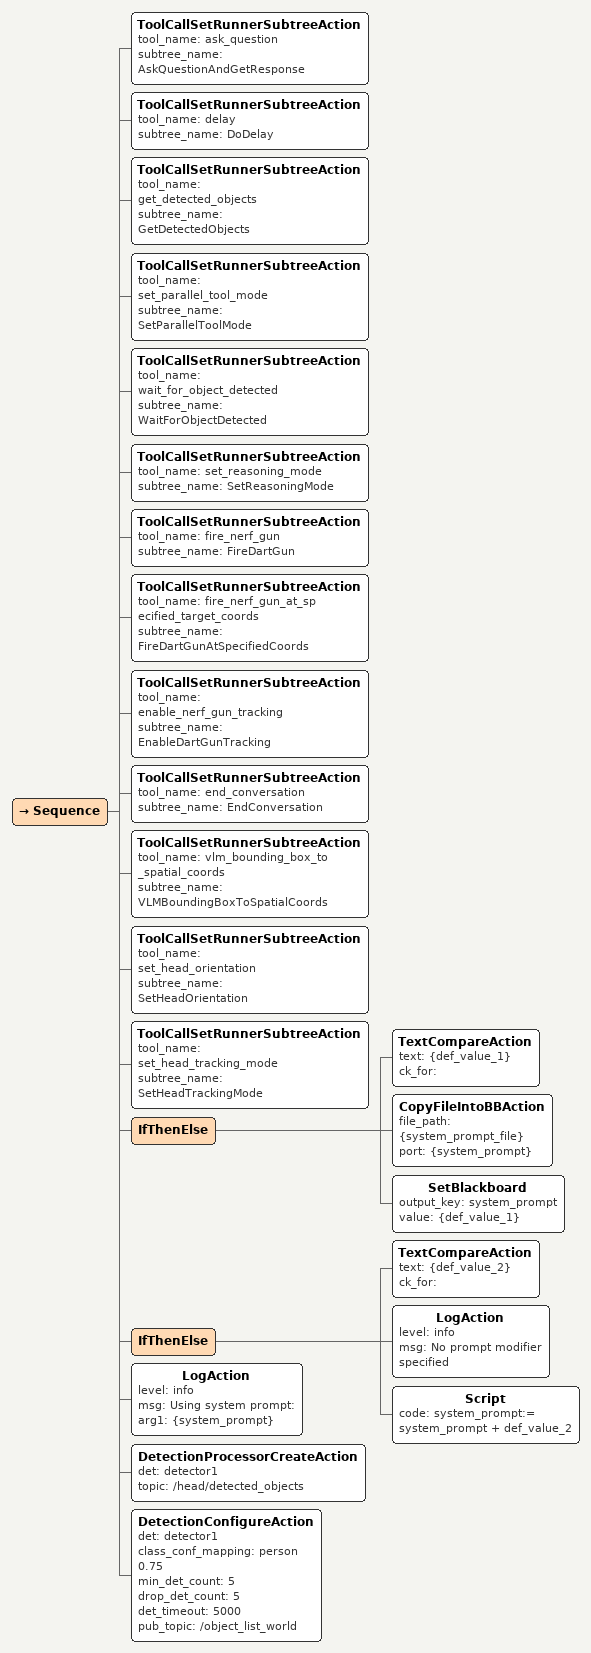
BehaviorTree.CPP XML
<Sequence>
	<ToolCallSetRunnerSubtreeAction tool_name="ask_question" subtree_name="AskQuestionAndGetResponse"/>
	<ToolCallSetRunnerSubtreeAction tool_name="delay" subtree_name="DoDelay"/>
	<ToolCallSetRunnerSubtreeAction tool_name="get_detected_objects" subtree_name="GetDetectedObjects"/>
	<ToolCallSetRunnerSubtreeAction tool_name="set_parallel_tool_mode" subtree_name="SetParallelToolMode"/>
	<ToolCallSetRunnerSubtreeAction tool_name="wait_for_object_detected" subtree_name="WaitForObjectDetected"/>
	<ToolCallSetRunnerSubtreeAction tool_name="set_reasoning_mode" subtree_name="SetReasoningMode"/>
	<ToolCallSetRunnerSubtreeAction tool_name="fire_nerf_gun" subtree_name="FireDartGun"/>
	<ToolCallSetRunnerSubtreeAction tool_name="fire_nerf_gun_at_specified_target_coords" subtree_name="FireDartGunAtSpecifiedCoords"/>
	<ToolCallSetRunnerSubtreeAction tool_name="enable_nerf_gun_tracking" subtree_name="EnableDartGunTracking"/>
	<ToolCallSetRunnerSubtreeAction tool_name="end_conversation" subtree_name="EndConversation"/>
	<ToolCallSetRunnerSubtreeAction tool_name="vlm_bounding_box_to_spatial_coords" subtree_name="VLMBoundingBoxToSpatialCoords"/>
	<ToolCallSetRunnerSubtreeAction tool_name="set_head_orientation" subtree_name="SetHeadOrientation"/>
	<ToolCallSetRunnerSubtreeAction tool_name="set_head_tracking_mode" subtree_name="SetHeadTrackingMode"/>

	<!-- Allow the system prompt to be replaced or appended-to by command line args -->
	<!-- Replacement case -->
	<IfThenElse>
		<TextCompareAction text="{def_value_1}" ck_for=""/>
		<CopyFileIntoBBAction file_path="{system_prompt_file}" port="{system_prompt}"/>
		<SetBlackboard output_key="system_prompt" value="{def_value_1}"/>
	</IfThenElse>
	<!-- Appending case -->
	<IfThenElse>
		<TextCompareAction text="{def_value_2}" ck_for=""/>
		<LogAction level="info" msg="No prompt modifier specified"/>
		<Script code=" system_prompt:= system_prompt + def_value_2 "/>
	</IfThenElse>

	<LogAction level="info" msg="Using system prompt: " arg1="{system_prompt}"/>

	<!-- Create on object detection processor for collecting and localizing the currently detected objects.-->
    			<DetectionProcessorCreateAction det="detector1" topic="/head/detected_objects"/>
    			<DetectionConfigureAction det="detector1" class_conf_mapping="person 0.75" min_det_count="5" drop_det_count="5" det_timeout="5000" pub_topic="/object_list_world"/>

</Sequence>
